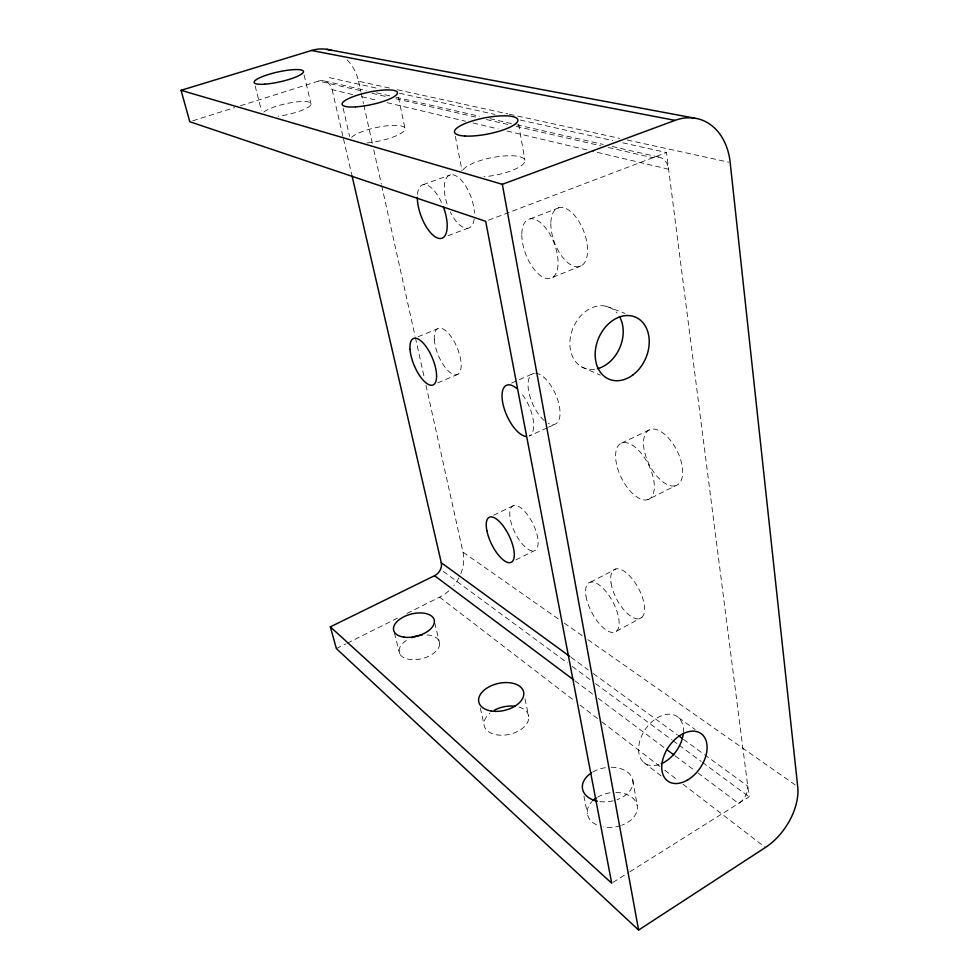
<?xml version="1.0" encoding="UTF-8"?>
<svg xmlns="http://www.w3.org/2000/svg" width="979" height="979" viewBox="0 0 979 979"><rect width="100%" height="100%" fill="white"/><g stroke="black" fill="none" stroke-linecap="round" stroke-linejoin="round"><path stroke-width="0.73" stroke-dasharray="4.89 3.67" d="M613.001 882.373L628.542 872.607M629.84 871.799L749.119 796.796L666.479 152.528L620.233 142.261M616.562 631.149L641.82 617.468M590.57 582.15L615.938 568.97M515.823 559.951L534.191 550.785A24.867 10.047 63.9 0 0 527.338 514.513A24.867 10.047 63.9 0 0 510.34 519.274A24.867 10.047 63.9 0 0 534.191 550.785M647.743 499.682A31.206 15.064 63.5 0 0 641.172 453.24A31.206 15.064 63.5 0 0 615.962 460.962A31.206 15.064 63.5 0 0 647.743 499.682L675.73 485.657A30.9 15.529 63.4 0 0 669.709 439.436A30.9 15.529 63.4 0 0 643.803 447.562A30.9 15.529 63.4 0 0 675.73 485.657M336.384 648.612L345.893 643.876M347.251 643.203L397.498 618.141M406.995 613.405L439.583 597.153A36.517 28.636 -53.8 0 0 449.814 589.933M493.612 515.211L513.424 505.69M621.616 443.108L649.848 429.659M547.175 427.847L529.321 436.034A27.828 12.054 65.9 0 0 532.992 418.608A27.828 12.054 65.9 0 0 521.183 393.056M548.546 427.211L555.411 424.066M511.564 383.083L532.307 373.978M437.711 382.899L458.025 374.211M552.829 277.338L581.979 265.444M418.082 336.739L437.16 328.92M530.202 218.831L559.707 207.462M488.545 220.214L666.479 152.528M448.039 235.755L467.876 228.205M423.136 184.676L450.462 174.825M192.692 120.833L234.679 107.568M240.467 105.744L318.652 81.049L363.209 91.267M347.117 59.854A43.786 38.744 -85.2 0 1 358.534 81.257L389.875 88.11M397.339 89.738L507.783 113.882M509.276 114.213L619.731 138.357M627.184 139.985L728.682 162.171M329.372 77.659L378.604 88.6M399.481 93.238L494.946 114.433M520.302 120.062L612.781 140.597M324.404 80.976L366.158 90.484M376.597 92.858L390.021 95.918M395.981 97.276L479.502 116.281M489.941 118.667L515.297 124.431M516.79 124.774L603.284 144.464M612.242 146.507L659.956 157.362M372.118 93.323L388.455 97.068M395.883 98.769L477.568 117.517M486.477 119.56L508.762 124.663M516.178 126.364L600.837 145.798M608.265 147.499L652.822 157.717A17.757 13.449 -74.3 0 1 668.62 169.232L591.549 151.011M318.652 81.049A12.507 11.063 -85.1 0 1 332.15 89.701L352.905 94.608M361.802 96.701L378.102 100.556M386.999 102.66L465.551 121.237M472.967 122.987L498.164 128.934M507.061 131.039L590.056 150.656M605.866 306.158L625.018 313.402M581.661 366.917L600.286 375.202M425.975 385.261L463.006 552.168L559.18 619.548M564.173 623.048L582.909 636.166M587.902 639.666L795.229 784.925M678.582 717.68L695.188 729.526M571.051 657.35L588.355 669.954M593.298 673.564L677.321 734.825M683.501 739.329L703.277 753.744M704.513 754.65L747.76 786.174A13.975 8.774 -55.8 0 1 738.619 803.404L695.873 771.403M443.303 571.418L567.343 662.832M572.262 666.454L590.68 680.038M595.599 683.66L671.741 739.769M672.977 740.675L677.884 744.297M679.12 745.203L701.221 761.503M702.457 762.408L749.119 796.796M574.991 680.87L593.311 694.588M598.193 698.247L665.353 748.531M675.118 755.849L694.662 770.485M439.583 597.153L575.236 701.38M580.082 705.1L600.665 720.923M601.877 721.853L660.017 766.533M664.851 770.253L678.178 780.483M683.024 784.203L765.382 847.496M643.778 762.445L662.269 776.788M255.127 85.895L261.466 110.823M394.415 632.997L399.689 653.678M304.114 74.979L311.114 104.325M434.762 622.901L439.693 643.607M332.15 89.701L343.139 137.305M343.482 138.785L351.718 174.495M343.164 108.18L349.625 136.485M480.285 708.025L483.993 724.264M358.534 81.257L360.847 91.696M361.178 93.176L363.49 103.615M363.821 105.108L372.424 143.852M373.745 149.811L381.345 184.089M381.675 185.569L415.072 336.091M415.402 337.571L424.323 377.808M398.429 97.276L405.086 128.91M525.001 698.81L528.746 716.591M455.357 136.362L462.051 170.689M583.925 795.988L587.4 813.83M518.625 124.211L524.903 160.25M632.789 780.067L637.207 805.484M463.006 552.168A36.517 28.636 -53.8 0 1 460.876 573.572M458.943 577.794A36.517 28.636 -53.8 0 1 453.791 585.626M535.537 373.244A27.583 12.446 65.9 0 1 558.703 403.213A27.583 12.446 65.9 0 1 548.289 423.344M544.189 420.493A27.583 12.446 65.9 0 1 528.905 392.481A27.583 12.446 65.9 0 1 534.387 373.293M474.228 218.966A28.134 12.446 70.2 0 1 450.316 211.953M447.073 203.975A28.134 12.446 70.2 0 1 454.219 175.094A28.134 12.446 70.2 0 1 474.436 213.055M615.828 792.415A25.258 17.267 -9.2 0 1 637.243 805.68A25.258 17.267 -9.2 0 1 621.726 825.248M620.478 825.676A25.258 17.267 -9.2 0 1 603.48 826.949M596.59 824.795A25.258 17.267 -9.2 0 1 591.842 801.666M597.484 797.2A25.258 17.267 -9.2 0 1 611.948 792.574M518.907 707.071A22.762 14.049 -12.8 0 1 524.328 726.712A22.762 14.049 -12.8 0 1 492.082 733.589A22.762 14.049 -12.8 0 1 489.867 713.263M427.089 634.955A20.779 11.626 -14.6 0 1 436.022 651.206A20.779 11.626 -14.6 0 1 404.351 657.937A20.779 11.626 -14.6 0 1 409.357 638.724M463.202 169.685A31.854 8.933 -11 0 1 501.737 156.175A31.854 8.933 -11 0 1 523.679 163.615A31.854 8.933 -11 0 1 484.03 176.746M351.559 137.415A27.987 6.902 -12.1 0 1 386.778 125.838A27.987 6.902 -12.1 0 1 403.238 131.749A27.987 6.902 -12.1 0 1 366.966 142.946M263.853 112.059A25.038 5.482 -12.7 0 1 295.315 102.061A25.038 5.482 -12.7 0 1 309.645 106.209A25.038 5.482 -12.7 0 1 278.281 116.232M594.657 369.279A32.931 25.393 -67 0 1 572.837 328.516A32.931 25.393 -67 0 1 617.113 313.072M658.94 764.648A28.403 18.919 -55.4 0 1 638.663 747.307A28.403 18.919 -55.4 0 1 662.575 715.368A28.403 18.919 -55.4 0 1 683.403 731.949M611.251 767.255A25.515 17.035 -9.3 0 1 632.826 780.263A25.515 17.035 -9.3 0 1 617.076 799.672M613.209 800.822A25.515 17.035 -9.3 0 1 598.646 801.422M592.711 772.064A25.515 17.035 -9.3 0 1 607.347 767.438M417.446 194.405A28.379 12.054 69.9 0 1 426.648 184.945A28.379 12.054 69.9 0 1 441.517 202.408M434.321 339.334A25.013 10.169 67.3 0 0 455.431 374.871A25.013 10.169 67.3 0 0 453.424 340.202A25.013 10.169 67.3 0 0 434.321 339.334M550.847 223.481A31.255 15.688 69.3 0 0 578.124 266.814A31.255 15.688 69.3 0 0 578.675 221.009A31.255 15.688 69.3 0 0 550.847 223.481M611.043 582.982A27.669 12.176 61.7 0 0 638.932 618.814A27.669 12.176 61.7 0 0 632.972 579.752A27.669 12.176 61.7 0 0 611.043 582.982M521.807 234.789A31.561 15.223 69.1 0 0 549.097 278.672A31.561 15.223 69.1 0 0 548.95 232.696A31.561 15.223 69.1 0 0 521.807 234.789M586.005 596.089A27.914 11.785 61.9 0 0 613.747 632.446A27.914 11.785 61.9 0 0 607.359 593.25A27.914 11.785 61.9 0 0 586.005 596.089"/><path stroke-width="1.47" d="M330.339 626.854L336.384 648.612L638.602 930.05L765.382 847.496A49.88 30.716 -55.9 0 0 797.726 786.675L730.175 162.49A63.721 47.579 -73.9 0 0 675.033 120.38L311.493 50.492L181.054 90.325L189.804 121.739L485.694 221.303L611.704 883.193L330.339 626.854L434.566 575.701A10.426 8.175 -53.8 0 0 441.296 562.754L352.061 175.975M181.054 90.325L502.337 184.297L675.033 120.38M326.766 49.329L694.392 118.104M441.296 562.754L569.815 656.444M678.557 735.731L682.265 738.423M434.566 575.701L573.767 679.952M666.577 749.449L673.895 754.944M502.337 184.297L638.602 930.05M592.809 800.687A25.258 17.267 -9.2 0 1 596.211 797.995M494.297 710.277A22.762 14.049 -12.8 0 1 515.101 706.275M411.718 637.647A20.779 11.626 -14.6 0 1 422.022 635.065M311.493 50.492A43.786 38.744 -85.2 0 1 331.746 50.455M619.511 316.56A32.931 25.393 -67 0 1 597.423 368.728M683.305 733.222A28.403 18.919 -55.4 0 1 661.266 763.779M597.41 801.189A25.515 17.035 -9.3 0 1 591.438 772.859M526.115 436.499A27.828 12.054 65.9 0 1 502.741 402.797A27.828 12.054 65.9 0 1 516.998 388.7M443.267 206.569A28.379 12.054 69.9 0 1 437.65 238.044A28.379 12.054 69.9 0 1 417.311 197.244M633.217 374.7A33.727 25.613 -66.8 0 0 638.088 318.493A33.727 25.613 -66.8 0 0 595.318 351.228A33.727 25.613 -66.8 0 0 633.217 374.7M687.588 779.982A28.991 18.968 -55.5 0 0 702.298 734.605A28.991 18.968 -55.5 0 0 663.407 757.44A28.991 18.968 -55.5 0 0 687.588 779.982M264.856 84.17A25.295 5.03 -12.6 0 0 303.417 72.042A25.295 5.03 -12.6 0 0 268.075 74.6A25.295 5.03 -12.6 0 0 264.856 84.17M355.585 106.882A28.305 6.339 -12 0 0 397.523 92.956A28.305 6.339 -12 0 0 356.344 95.514A28.305 6.339 -12 0 0 355.585 106.882M465.123 136.044A32.258 8.224 -11 0 0 517.242 121.996A32.258 8.224 -11 0 0 476.198 119.83A32.258 8.224 -11 0 0 465.123 136.044M403.813 637.121A20.951 11.43 -14.5 0 0 434.407 621.42A20.951 11.43 -14.5 0 0 403.544 616.929A20.951 11.43 -14.5 0 0 403.813 637.121M491.152 710.974A22.97 13.841 -12.7 0 0 523.753 692.875A22.97 13.841 -12.7 0 0 488.668 687.025A22.97 13.841 -12.7 0 0 491.152 710.974M410.03 349.356A25.221 9.827 67.2 0 0 431.139 385.261A25.221 9.827 67.2 0 0 428.643 350.519A25.221 9.827 67.2 0 0 410.03 349.356M486.857 530.642A25.062 9.717 64 0 0 510.573 562.57A25.062 9.717 64 0 0 503.341 526.164A25.062 9.717 64 0 0 486.857 530.642"/></g></svg>
